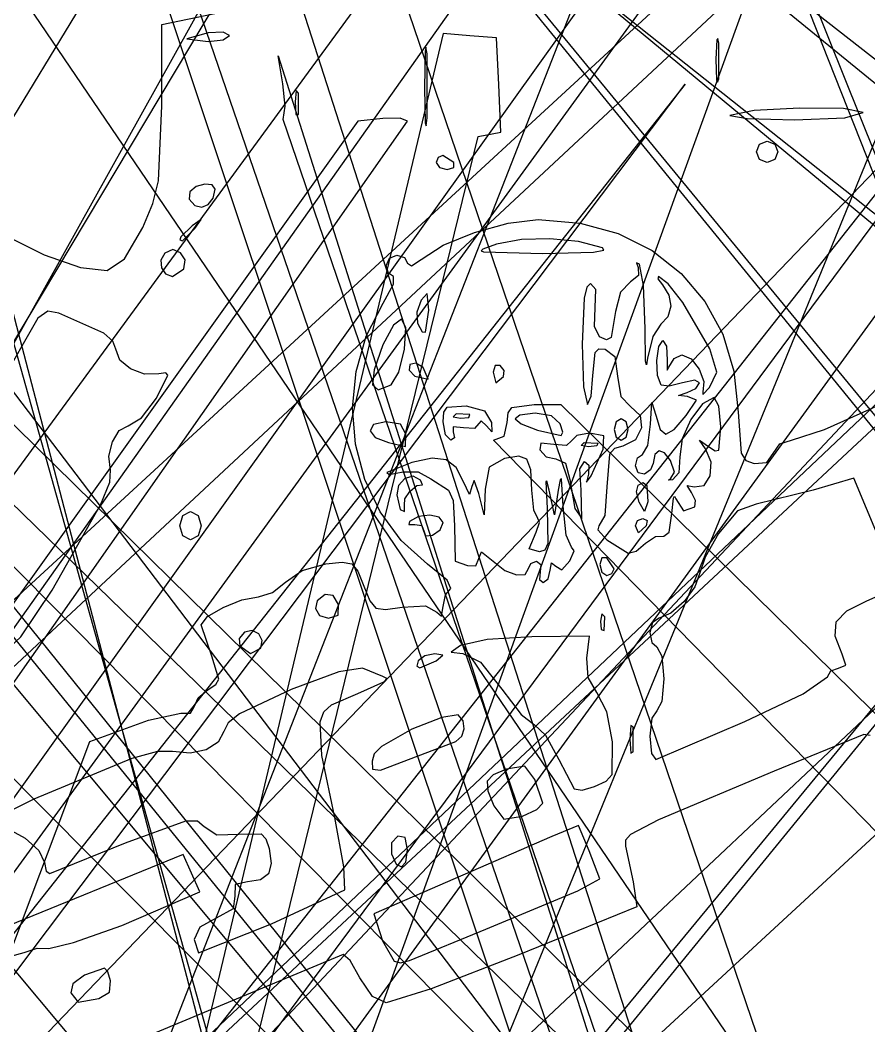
# Model space of a CAD drawing. Extents: x -99 to 383, y -48 to 207.
# Drawn here: x 193.22 to 226.87, y 39.46 to 79.32 of the extents above; entities that cross this region are included whole.
import ezdxf

# ---------------------------------------------------------------- set-up
doc = ezdxf.new("R2010")
doc.units = 0

msp = doc.modelspace()

# ---------------------------------------------------------------- linework, layer by layer
at = {"layer": 'Image'}
for p, q in [((93.156619, 172.456624), (223.439, 16.48)), ((105.393001, 164.554351), (233.187, 6.20359)), ((233.257556, 5.28778), (104.56409, 163.638541)), ((224.942159, 3.669085), (93.83416, 159.645718)), ((98.51413, 153.265257), (234.814, 15.3052)), ((175.983033, 149.031393), (220.017, 17.0691)), ((235.93281, 6.066297), (98.645163, 144.026347)), ((223.64895, 11.760126), (178.34495, 143.722412)), ((161.699763, 143.387504), (273.915, 5.55531)), ((275.804872, 4.426422), (162.461, 142.25861)), ((202.65367, 135.061888), (254.608, 5.35692)), ((254.608, 3.38137), (202.65367, 135.061888)), ((158.814716, 5.195693), (229.31369, 131.770911)), ((272.927095, 130.028962), (141.54, 8.95525)), ((287.803434, 129.276459), (180.027, 14.5318)), ((269.82279, 128.949632), (181.121, 9.3302)), ((141.6584, 5.82729), (273.0456, 128.406182)), ((189.474889, 5.28117), (288.73179, 126.877473)), ((288.73179, 126.877473), (189.475, 6.55117)), ((181.121003, 4.386279), (269.82279, 126.313033)), ((164.041, 4.39569), (292.05781, 125.536891)), ((131.21214, 123.914241), (247.146, 10.0754)), ((290.70622, 122.503006), (164.041, 4.39569)), ((248.387862, 6.19029), (131.36444, 120.029084)), ((173.22724, 4.154825), (264.17345, 119.32546)), ((160.36382, 3.856558), (270.58014, 118.601208)), ((182.068507, 109.238281), (209.001, 6.31179)), ((194.925321, 109.23855), (227.056, 9.44914)), ((236.029424, 108.674054), (168.458, 14.271)), ((210.31872, 4.779084), (181.39402, 107.705556)), ((226.643091, 107.298274), (157.151, 12.4301)), ((233.541069, 6.511507), (199.543571, 106.300921)), ((167.15098, 10.038236), (235.815077, 104.441324)), ((157.327849, 4.845531), (226.81948, 103.064944)), ((244.893, 4.33773), (179.127237, 101.124612)), ((237.508837, 99.925168), (196.929, 0.982481)), ((183.87575, 0.041104), (222.621577, 98.983904)), ((167.116153, 98.514064), (238.806, 4.33773)), ((202.9359, 90.835211), (310.308, 5.57376)), ((201.524759, 89.605419), (153.187, 10.0547)), ((320.06511, 4.90085), (212.693, 89.062808)), ((156.291187, 5.237343), (204.6292, 86.076565)), ((209.426537, 85.800668), (308.051, 4.10983)), ((315.38877, 4.726578), (216.76431, 85.256971)), ((222.127062, 80.451833), (204.809, 32.6937)), ((198.844368, 79.146655), (201.636758, 79.72867)), ((198.838724, 75.918675), (198.844368, 79.146655)), ((209.991911, 78.792542), (192.711, 6.09715)), ((200.678174, 78.818666), (199.831508, 78.585322)), ((199.831508, 78.585322), (200.678174, 78.476243)), ((201.276132, 78.837883), (200.678174, 78.818666)), ((200.678174, 78.476243), (201.276132, 78.544787)), ((201.52484, 78.709587), (201.276132, 78.837883)), ((201.276132, 78.544787), (201.52484, 78.709587)), ((201.52484, 78.709587), (201.52484, 78.709587)), ((211.050241, 78.704951), (209.991911, 78.792542)), ((212.108571, 78.617358), (211.050241, 78.704951)), ((212.191178, 76.750048), (212.108571, 78.617358)), ((220.83501, 78.538188), (220.797633, 77.770715)), ((220.873345, 78.593344), (220.83501, 78.538188)), ((220.91944, 78.401834), (220.873345, 78.593344)), ((209.309426, 78.252874), (209.275539, 78.085849)), ((209.3511, 77.99088), (209.309426, 78.252874)), ((220.915602, 76.990724), (220.919553, 78.401834)), ((220.919553, 78.401834), (220.91944, 78.401834)), ((203.640526, 76.793282), (203.45155, 77.911812)), ((203.45155, 77.911812), (226.237, 6.00749)), ((209.275539, 78.085849), (209.245041, 76.64181)), ((209.352652, 75.45088), (209.34983, 77.99088)), ((209.34983, 77.99088), (209.3511, 77.99088)), ((220.797633, 77.770715), (220.830434, 76.959508)), ((220.830434, 76.959508), (220.868507, 76.857016)), ((220.868507, 76.857016), (220.915602, 76.990724)), ((219.58789, 76.782924), (164.964, 7.74192)), ((164.964, 4.35526), (219.58789, 76.782924)), ((203.720902, 75.917373), (203.640526, 76.793282)), ((209.245041, 76.64181), (209.276971, 75.244224)), ((212.273756, 74.882738), (212.191178, 76.750048)), ((204.165632, 76.528684), (204.120025, 76.077383)), ((204.2606, 76.42479), (204.165632, 76.528684)), ((204.250129, 75.578124), (204.260571, 76.42479)), ((204.260571, 76.42479), (204.2606, 76.42479)), ((198.711953, 72.958202), (198.838724, 75.918675)), ((203.64871, 75.382172), (203.720902, 75.917373)), ((204.120025, 76.077383), (204.153973, 75.581476)), ((224.115639, 75.832213), (222.312249, 75.73324)), ((225.860392, 75.815265), (224.115639, 75.832213)), ((226.6428, 75.661506), (225.860392, 75.815265)), ((228.24361, 3.47785), (203.64871, 75.382172)), ((204.153973, 75.581476), (204.250129, 75.578124)), ((207.593413, 75.425377), (206.605636, 75.310061)), ((208.29103, 75.440566), (207.593413, 75.425377)), ((208.58119, 75.315144), (208.29103, 75.440566)), ((209.311228, 75.127483), (209.352652, 75.45088)), ((222.312249, 75.73324), (221.35393, 75.539239)), ((221.35393, 75.539239), (222.037083, 75.421005)), ((222.037083, 75.421005), (223.91467, 75.371828)), ((223.91467, 75.371828), (225.907764, 75.449875)), ((225.907764, 75.449875), (226.6428, 75.661506)), ((226.6428, 75.661506), (226.6428, 75.661506)), ((206.605636, 75.310061), (156.914, 5.80957)), ((158.89022, 4.513782), (208.58119, 75.315144)), ((209.276971, 75.244224), (209.311228, 75.127483)), ((194.098884, 4.142246), (211.37979, 74.703942)), ((211.37979, 74.703942), (212.273756, 74.882738)), ((222.40928, 74.101888), (222.533634, 74.400867)), ((222.533634, 74.400867), (222.832613, 74.525221)), ((222.832613, 74.525221), (223.131592, 74.400867)), ((223.131592, 74.400867), (223.255946, 74.101888)), ((209.787072, 73.877815), (209.709055, 73.678496)), ((209.974626, 73.960718), (209.787072, 73.877815)), ((210.41461, 73.678496), (209.974626, 73.960718)), ((222.533634, 73.802909), (222.40928, 74.101888)), ((222.40928, 74.101888), (222.40928, 74.101888)), ((222.832613, 73.678555), (222.533634, 73.802909)), ((223.131592, 73.802909), (222.832613, 73.678555)), ((223.255946, 74.101888), (223.131592, 73.802909)), ((209.709055, 73.678496), (209.838306, 73.479177)), ((209.838306, 73.479177), (210.149039, 73.396274)), ((210.149039, 73.396274), (210.408549, 73.479177)), ((210.408549, 73.479177), (210.41461, 73.678496)), ((210.41461, 73.678496), (210.41461, 73.678496)), ((198.485033, 72.050326), (198.711953, 72.958202)), ((200.202192, 72.72834), (199.95304, 72.518017)), ((200.538382, 72.824218), (200.202192, 72.72834)), ((200.832641, 72.792523), (200.538382, 72.824218)), ((200.956, 72.620125), (200.832641, 72.792523)), ((200.87451, 72.269526), (200.956001, 72.620125)), ((200.956001, 72.620125), (200.956, 72.620125)), ((199.95304, 72.518017), (199.92813, 72.227154)), ((199.92813, 72.227154), (200.140605, 71.968469)), ((200.678637, 72.017832), (200.87451, 72.269526)), ((198.0833, 71.104775), (198.485033, 72.050326)), ((200.140605, 71.968469), (200.417597, 71.904371)), ((200.417597, 71.904371), (200.678637, 72.017832)), ((200.396663, 71.42068), (200.043882, 71.174457)), ((200.150449, 71.067901), (200.396663, 71.42068)), ((212.571844, 71.277783), (213.753312, 71.420716)), ((213.753312, 71.420716), (215.415188, 71.276574)), ((197.354418, 69.856717), (198.08345, 71.10476)), ((198.08345, 71.10476), (198.0833, 71.104775)), ((200.043882, 71.174457), (199.586813, 70.735978)), ((199.656561, 70.574013), (200.150449, 71.067901)), ((200.150449, 71.067901), (200.150449, 71.067901)), ((211.231964, 70.907821), (212.571844, 71.277783)), ((215.415188, 71.276574), (216.929715, 70.858355)), ((192.872774, 70.665956), (194.172002, 70.022175)), ((199.586813, 70.735978), (199.552968, 70.615986)), ((199.552968, 70.615986), (199.656561, 70.574013)), ((209.992721, 70.399086), (211.231964, 70.907821)), ((213.091803, 70.622526), (212.10885, 70.435918)), ((214.22415, 70.658099), (213.091803, 70.622526)), ((215.348622, 70.547841), (214.22415, 70.658099)), ((216.929715, 70.858355), (218.274758, 70.187368)), ((199.276221, 70.224034), (198.953479, 70.090623)), ((199.584848, 70.102647), (199.276221, 70.224034)), ((209.113162, 69.839836), (209.992721, 70.399086)), ((211.557831, 70.24352), (211.490972, 70.181526)), ((211.490972, 70.181526), (211.58655, 70.137763)), ((212.10885, 70.435918), (211.557831, 70.24352)), ((216.30795, 70.296955), (215.348622, 70.547841)), ((215.952078, 70.130196), (216.352568, 70.200939)), ((216.352568, 70.200939), (216.30794, 70.296955)), ((216.30794, 70.296955), (216.30795, 70.296955)), ((218.274758, 70.187368), (219.428182, 69.284922)), ((194.172002, 70.022175), (195.619207, 69.522772)), ((196.67386, 69.39274), (197.354418, 69.856717)), ((198.953479, 70.090623), (198.803867, 69.808281)), ((198.803867, 69.808281), (198.82493, 69.50465)), ((199.765941, 69.820026), (199.584848, 70.102647)), ((199.70608, 69.469735), (199.765941, 69.820026)), ((207.733717, 69.586274), (207.858071, 69.885253)), ((207.858071, 69.885253), (208.15705, 70.009607)), ((208.15705, 70.009607), (208.456029, 69.913856)), ((208.456029, 69.913856), (208.580383, 69.683643)), ((208.72952, 69.58388), (209.113162, 69.839836)), ((211.58655, 70.137763), (213.94329, 70.07641)), ((213.94329, 70.07641), (215.952078, 70.130196)), ((195.619207, 69.522772), (196.67386, 69.39274)), ((198.82493, 69.50465), (198.988789, 69.26208)), ((199.267564, 69.162923), (199.706081, 69.469735)), ((199.706081, 69.469735), (199.70608, 69.469735)), ((207.817798, 69.287295), (207.733717, 69.586274)), ((208.580383, 69.683643), (208.72952, 69.58388)), ((217.767754, 69.643822), (217.653331, 69.698785)), ((217.653331, 69.698785), (217.725873, 69.5133)), ((217.725873, 69.5133), (217.733683, 69.198088)), ((217.935239, 68.805027), (217.767754, 69.643822)), ((198.988789, 69.26208), (199.267564, 69.162923)), ((208.019947, 69.162941), (207.817798, 69.287295)), ((208.01849, 68.852057), (208.019947, 69.162941)), ((217.733683, 69.198088), (217.418364, 68.948856)), ((218.528851, 69.162908), (218.498956, 69.063425)), ((218.498956, 69.063425), (218.684327, 68.824242)), ((218.912267, 68.864451), (218.528851, 69.162908)), ((219.428182, 69.284922), (220.367852, 68.172327)), ((207.613068, 68.104611), (208.01849, 68.852057)), ((215.679919, 68.739852), (215.575633, 68.305253)), ((215.830272, 68.880719), (215.679919, 68.739852)), ((216.042651, 68.642208), (215.830272, 68.880719)), ((216.010809, 67.928793), (216.042651, 68.642208)), ((217.418364, 68.948856), (217.018805, 68.541177)), ((217.991979, 67.103822), (217.935239, 68.805027)), ((218.684327, 68.824242), (218.937622, 68.426148)), ((219.489726, 68.127829), (218.912267, 68.864451)), ((209.112366, 68.22859), (208.948222, 67.748357)), ((209.357268, 68.480622), (209.112366, 68.22859)), ((209.41821, 67.822399), (209.357268, 68.480622)), ((215.575633, 68.305253), (215.495218, 66.483039)), ((217.018805, 68.541177), (216.827165, 67.766696)), ((218.937622, 68.426148), (219.009143, 67.978629)), ((220.367852, 68.172327), (221.071634, 66.870891)), ((194.319965, 67.787779), (193.918511, 67.502449)), ((194.75059, 67.705008), (194.319965, 67.787779)), ((206.940629, 66.801386), (207.613068, 68.104611)), ((209.295824, 66.949126), (209.41821, 67.822399)), ((209.41821, 67.822399), (209.41821, 67.822399)), ((215.988087, 67.179048), (216.010809, 67.928793)), ((216.827165, 67.766696), (216.643333, 66.740451)), ((219.009143, 67.978629), (218.902346, 67.565839)), ((220.554551, 66.292568), (219.489726, 68.127829)), ((193.918511, 67.502449), (192.43592, 64.896628)), ((196.536899, 66.919113), (194.75059, 67.705008)), ((208.343675, 67.465019), (208.017803, 67.237648)), ((208.512046, 67.141309), (208.343675, 67.465019)), ((208.948222, 67.748357), (208.971001, 67.311368)), ((218.902346, 67.565839), (218.620685, 67.271932)), ((208.017803, 67.237648), (207.595829, 66.447229)), ((208.461517, 66.278486), (208.512046, 67.141309)), ((208.971001, 67.311368), (209.152201, 66.968362)), ((209.152201, 66.968362), (209.295824, 66.949126)), ((216.18844, 66.771643), (215.988087, 67.179048)), ((218.012818, 65.800211), (217.991979, 67.103822)), ((218.620685, 67.271932), (218.300035, 66.780927)), ((196.902531, 66.603943), (196.536899, 66.919113)), ((197.00899, 66.282348), (196.902531, 66.603943)), ((206.539977, 65.401831), (206.940629, 66.801386)), ((216.466573, 66.650048), (216.18844, 66.771643)), ((216.643333, 66.740451), (216.466573, 66.650048)), ((218.300035, 66.780927), (218.094087, 65.917352)), ((218.53326, 66.38268), (218.691942, 66.622913)), ((218.691942, 66.622913), (218.84061, 66.39493)), ((221.071634, 66.870891), (221.517392, 65.401924)), ((197.176292, 65.850722), (197.00899, 66.282348)), ((207.595829, 66.447229), (207.248614, 65.460245)), ((208.227294, 65.373958), (208.461517, 66.278486)), ((215.495218, 66.483039), (215.557395, 64.789303)), ((216.013582, 66.142575), (216.164367, 66.287707)), ((216.164367, 66.287707), (216.412439, 66.286959)), ((216.412439, 66.286959), (216.793534, 65.988872)), ((218.463653, 65.834853), (218.53326, 66.38268)), ((218.84061, 66.39493), (218.870363, 65.846803)), ((220.833132, 65.365788), (220.554551, 66.292568)), ((197.597982, 65.497077), (197.176292, 65.850722)), ((215.918551, 65.232489), (216.013582, 66.142575)), ((216.793534, 65.988872), (216.906299, 65.207929)), ((218.047578, 65.661722), (218.012818, 65.800211)), ((218.094087, 65.917352), (218.047578, 65.661722)), ((218.492386, 65.238738), (218.463653, 65.834853)), ((218.870363, 65.846803), (218.86759, 65.443754)), ((218.938858, 65.564581), (219.141719, 65.91339)), ((219.141719, 65.91339), (219.456086, 66.05847)), ((219.456086, 66.05847), (219.826732, 65.891373)), ((219.826732, 65.891373), (220.143552, 65.488919)), ((198.15373, 65.290395), (197.597982, 65.497077)), ((206.402694, 63.955477), (206.539977, 65.401831)), ((207.248614, 65.460245), (207.190195, 64.862251)), ((207.931561, 64.871696), (208.227294, 65.373958)), ((208.663736, 65.671526), (208.63623, 65.450599)), ((208.63623, 65.450599), (208.862533, 65.211798)), ((208.907513, 65.721846), (208.663736, 65.671526)), ((209.2012, 65.550464), (208.907513, 65.721846)), ((209.399997, 65.090736), (209.2012, 65.550464)), ((209.2012, 65.550464), (209.2012, 65.550464)), ((212.051239, 65.628239), (211.966978, 65.369566)), ((212.2538, 65.632286), (212.051239, 65.628239)), ((212.408687, 65.429916), (212.2538, 65.632286)), ((212.37826, 65.192296), (212.408687, 65.429916)), ((218.86759, 65.443754), (218.938858, 65.564581)), ((220.143552, 65.488919), (220.32391, 64.999365)), ((221.517392, 65.401924), (221.682992, 63.786736)), ((198.72321, 65.299657), (198.15373, 65.290395)), ((198.623783, 64.339425), (199.075684, 65.25013)), ((198.996329, 65.347136), (198.72321, 65.299657)), ((199.075684, 65.25013), (198.996329, 65.347136)), ((208.862533, 65.211798), (209.399997, 65.090736)), ((211.966978, 65.369566), (212.081899, 64.948237)), ((212.081899, 64.948237), (212.37826, 65.192297)), ((212.37826, 65.192297), (212.37826, 65.192296)), ((215.856374, 64.420992), (215.918551, 65.232489)), ((216.906299, 65.207929), (217.028692, 64.408474)), ((218.628724, 64.853643), (218.492386, 65.238738)), ((219.96367, 65.055419), (219.47539, 64.940731)), ((220.151933, 64.943271), (219.96367, 65.055419)), ((220.32391, 64.999365), (220.28517, 64.57097)), ((220.542415, 64.755538), (220.833132, 65.365788)), ((207.190195, 64.862251), (207.418525, 64.662863)), ((207.418525, 64.662863), (207.93156, 64.871699)), ((207.93156, 64.871699), (207.931561, 64.871696)), ((215.557395, 64.789303), (215.706884, 64.084119)), ((218.947621, 64.809047), (218.628724, 64.853643)), ((219.47539, 64.940731), (218.947621, 64.809047)), ((219.658045, 64.559664), (220.006854, 64.725587)), ((220.006854, 64.725587), (220.151933, 64.943271)), ((220.288518, 64.482072), (220.542415, 64.755538)), ((198.037237, 63.561413), (198.623783, 64.339425)), ((215.706884, 64.084119), (215.856374, 64.420992)), ((217.028692, 64.408474), (217.420028, 64.014099)), ((219.32134, 64.445604), (219.658045, 64.559664)), ((219.678647, 64.397858), (219.32134, 64.445604)), ((219.626577, 63.645017), (220.03521, 64.264758)), ((220.03521, 64.264758), (219.678647, 64.397858)), ((220.736981, 64.365134), (220.27438, 64.113552)), ((220.28517, 64.57097), (220.288518, 64.482072)), ((220.921833, 64.023374), (220.736981, 64.365134)), ((206.52036, 62.511855), (206.402694, 63.955477)), ((209.992622, 63.39522), (210.020717, 63.778009)), ((210.020717, 63.778009), (210.143784, 63.98452)), ((210.143784, 63.98452), (210.907529, 64.030219)), ((210.907529, 64.030219), (211.632518, 63.832448)), ((211.632518, 63.832448), (211.910489, 63.377338)), ((212.565693, 63.752167), (212.709004, 63.965296)), ((212.709004, 63.965296), (213.590953, 64.082839)), ((213.590953, 64.082839), (214.649283, 64.082789)), ((214.649283, 64.082789), (272.147, 7.61816)), ((217.420028, 64.014099), (217.799142, 63.657384)), ((218.209877, 63.306802), (218.267355, 64.172599)), ((218.267355, 64.172599), (218.424337, 63.65958)), ((220.27438, 64.113552), (219.810188, 63.498208)), ((220.998714, 63.201694), (220.921833, 64.023374)), ((221.682992, 63.786736), (221.798823, 62.154726)), ((225.106244, 63.099121), (227.411199, 64.126425)), ((197.508243, 63.239045), (198.037237, 63.561413)), ((207.714118, 63.404515), (207.228194, 63.288211)), ((208.302752, 63.305263), (207.714118, 63.404515)), ((209.992621, 63.395219), (209.992622, 63.39522)), ((210.080421, 62.884292), (209.992621, 63.395219)), ((210.504147, 63.711227), (210.381688, 63.597267)), ((210.381688, 63.597267), (210.674666, 63.54072)), ((211.045082, 63.688959), (210.504147, 63.711227)), ((210.674666, 63.54072), (211.006612, 63.575074)), ((211.006612, 63.575074), (211.045082, 63.688949)), ((211.045082, 63.688949), (211.045082, 63.688959)), ((211.494808, 63.445556), (211.408049, 63.333204)), ((211.705455, 63.236227), (211.494808, 63.445556)), ((212.532623, 63.377338), (212.565693, 63.752167)), ((213.034544, 63.670102), (212.850554, 63.524428)), ((212.850554, 63.524428), (213.08376, 63.319641)), ((213.638323, 63.738201), (213.034544, 63.670102)), ((214.285927, 63.635432), (213.638323, 63.738201)), ((214.632732, 63.317422), (214.285927, 63.635432)), ((216.848361, 63.394095), (216.765458, 63.095116)), ((217.04768, 63.518449), (216.848361, 63.394095)), ((217.246999, 63.394095), (217.04768, 63.518449)), ((217.329902, 63.095116), (217.246999, 63.394095)), ((217.799142, 63.657384), (217.852448, 63.157817)), ((218.424337, 63.65958), (218.593268, 63.101314)), ((219.143495, 63.09465), (219.626577, 63.645017)), ((219.810188, 63.498208), (219.466366, 62.728204)), ((244.422892, 62.997824), (182.797, 6.10326)), ((196.877407, 62.610093), (197.152045, 63.057369)), ((197.152045, 63.057369), (197.508243, 63.239045)), ((207.228194, 63.288211), (207.094115, 63.050166)), ((207.094115, 63.050166), (207.298698, 62.784568)), ((208.506682, 62.910627), (208.302752, 63.305263)), ((210.795176, 63.165993), (210.383587, 63.207053)), ((210.383587, 63.207053), (210.388494, 62.99846)), ((210.388494, 62.99846), (210.443277, 62.767745)), ((211.236761, 63.14093), (210.795176, 63.165993)), ((211.408049, 63.333204), (211.236761, 63.14093)), ((211.925902, 63.001138), (211.705455, 63.236227)), ((211.910489, 63.377338), (211.925902, 63.001138)), ((212.407595, 62.833711), (212.532623, 63.377338)), ((213.08376, 63.319641), (213.731569, 63.074203)), ((213.731569, 63.074203), (214.674191, 62.857874)), ((214.737822, 62.992733), (214.632732, 63.317422)), ((214.632732, 63.317422), (214.632732, 63.317422)), ((214.674191, 62.857874), (214.737822, 62.992733)), ((216.765458, 63.095116), (216.848361, 62.796138)), ((217.246999, 62.796138), (217.329902, 63.095116)), ((217.329902, 63.095116), (217.329902, 63.095116)), ((217.852448, 63.157817), (217.614036, 62.692991)), ((218.103402, 62.459698), (218.209877, 63.306802)), ((218.593268, 63.101314), (218.816023, 62.91321)), ((218.816023, 62.91321), (219.143495, 63.09465)), ((220.921696, 62.280079), (220.998714, 63.201694)), ((223.799319, 62.671835), (225.106244, 63.099121)), ((196.74141, 62.038805), (196.877407, 62.610093)), ((207.298698, 62.784568), (207.828757, 62.585606)), ((207.828757, 62.585606), (208.49291, 62.427993)), ((208.49291, 62.427993), (208.506739, 62.910626)), ((208.506739, 62.910626), (208.506682, 62.910627)), ((210.291494, 62.671782), (210.080421, 62.884292)), ((210.443277, 62.767745), (210.291494, 62.671782)), ((211.987822, 62.671783), (212.407595, 62.833711)), ((269.485598, 3.808621), (211.987822, 62.671783)), ((215.071804, 62.641187), (214.883322, 62.460142)), ((215.284645, 62.862115), (215.071804, 62.641187)), ((215.796381, 62.954005), (215.284645, 62.862115)), ((215.460873, 62.468402), (215.583332, 62.58236)), ((215.583332, 62.58236), (215.583332, 62.582349)), ((215.583332, 62.582349), (216.124267, 62.560082)), ((216.356761, 62.840532), (215.796381, 62.954005)), ((216.326676, 62.319006), (216.356761, 62.840532)), ((216.848361, 62.796138), (217.04768, 62.671783)), ((217.04768, 62.671783), (217.246999, 62.796138)), ((217.614036, 62.692991), (217.117994, 62.440499)), ((219.466366, 62.728204), (219.364871, 62.012644)), ((220.387027, 62.332572), (220.152261, 62.671971)), ((220.152261, 62.671971), (220.504826, 62.425584)), ((223.334016, 62.523475), (223.799319, 62.671835)), ((206.884556, 61.120496), (206.52036, 62.511855)), ((213.860648, 62.555049), (213.826386, 62.286143)), ((213.826386, 62.286143), (214.072875, 62.019533)), ((214.373784, 62.503567), (213.860648, 62.555049)), ((214.883322, 62.460142), (214.373784, 62.503567)), ((215.753851, 62.411853), (215.460873, 62.468402)), ((216.085797, 62.446205), (215.753851, 62.411853)), ((215.863042, 61.260676), (216.326676, 62.319006)), ((216.124267, 62.560082), (216.085797, 62.446205)), ((216.778519, 62.346105), (216.586933, 62.114212)), ((217.117994, 62.440499), (216.778519, 62.346105)), ((217.894268, 62.107362), (218.103402, 62.459698)), ((218.546579, 62.248273), (218.382205, 62.106352)), ((218.766574, 62.172723), (218.546579, 62.248273)), ((220.60974, 61.800212), (220.387027, 62.332572)), ((220.504826, 62.425584), (220.773163, 62.246816)), ((220.773163, 62.246816), (220.921696, 62.280079)), ((223.066812, 62.150656), (223.334016, 62.523475)), ((196.801136, 61.485095), (196.74141, 62.038805)), ((208.742665, 61.794949), (207.753682, 61.390412)), ((209.548113, 61.955642), (208.742665, 61.794949)), ((210.114574, 61.897684), (209.548113, 61.955642)), ((210.509559, 61.595813), (210.114574, 61.897684)), ((212.423802, 61.949404), (211.81616, 61.607301)), ((212.988825, 62.043787), (212.423802, 61.949404)), ((213.311807, 61.918048), (212.988825, 62.043787)), ((213.460979, 61.492541), (213.311807, 61.918048)), ((214.072875, 62.019533), (214.453878, 61.929874)), ((214.453878, 61.929874), (214.83704, 61.756389)), ((215.406358, 61.53832), (215.591319, 61.825119)), ((215.591319, 61.825119), (215.764758, 61.680039)), ((216.586933, 62.114212), (216.482995, 60.817719)), ((217.612046, 61.660511), (217.694949, 61.976099)), ((217.694949, 61.976099), (217.894268, 62.107362)), ((218.382205, 62.106352), (218.317602, 61.754584)), ((218.998039, 61.872079), (218.766574, 62.172723)), ((219.154267, 61.411398), (218.998039, 61.872079)), ((219.364871, 62.012644), (219.325702, 61.383419)), ((220.57679, 61.256359), (220.60974, 61.800212)), ((221.798823, 62.154726), (221.986331, 61.866541)), ((221.986331, 61.866541), (222.317117, 61.747496)), ((222.814932, 61.784321), (223.066812, 62.150656)), ((196.774027, 61.003939), (196.801136, 61.485095)), ((207.753682, 61.390412), (207.844346, 61.319377)), ((207.844346, 61.319377), (208.398806, 61.416853)), ((208.398806, 61.416853), (209.005213, 61.422026)), ((209.005213, 61.422026), (209.507546, 61.140007)), ((210.800575, 61.024765), (210.509559, 61.595813)), ((211.81616, 61.607301), (211.651558, 60.736224)), ((213.504572, 60.687614), (213.460979, 61.492541)), ((214.83704, 61.756389), (215.013383, 61.119561)), ((215.4624, 60.696229), (215.406358, 61.53832)), ((215.764758, 61.680039), (215.74719, 61.331231)), ((217.715675, 61.379463), (217.612046, 61.660511)), ((218.213974, 61.504113), (217.964824, 61.331251)), ((218.317602, 61.754584), (218.213974, 61.504113)), ((219.013844, 61.163518), (219.154267, 61.411398)), ((222.317117, 61.747496), (222.814932, 61.784321)), ((196.420357, 60.13348), (196.774027, 61.003939)), ((207.486863, 59.830932), (206.884556, 61.120496)), ((208.466754, 61.154738), (208.21516, 60.883102)), ((208.799078, 61.246131), (208.466754, 61.154738)), ((209.098254, 61.086483), (208.799078, 61.246131)), ((209.175809, 60.90545), (209.098254, 61.086483)), ((209.507546, 61.140007), (210.206723, 60.696261)), ((211.035218, 60.516976), (210.800575, 61.024765)), ((211.224257, 61.075332), (211.131621, 60.837372)), ((211.402723, 60.55515), (211.224257, 61.075332)), ((214.100361, 61.043367), (214.056707, 61.042182)), ((214.056707, 61.042182), (214.107652, 59.967185)), ((214.191161, 60.696258), (214.100361, 61.043367)), ((214.626522, 61.098979), (214.554211, 60.696258)), ((214.678315, 61.140677), (214.626522, 61.098979)), ((214.744231, 60.061259), (214.678315, 61.140677)), ((215.013383, 61.119561), (215.209439, 59.966084)), ((215.74719, 61.331231), (215.675385, 61.014615)), ((215.675385, 61.014615), (215.863042, 61.260676)), ((217.964824, 61.331251), (217.715675, 61.379463)), ((217.718307, 60.896571), (217.918032, 60.990668)), ((217.918032, 60.990668), (218.068104, 60.876539)), ((218.916848, 61.085449), (219.013844, 61.163518)), ((219.086657, 61.098169), (218.916848, 61.085449)), ((219.325702, 61.383419), (219.086657, 61.098169)), ((220.338581, 60.873322), (220.57679, 61.256359)), ((226.265576, 61.167249), (224.652536, 60.691109)), ((228.053506, 56.870869), (226.265576, 61.167249)), ((208.21516, 60.883102), (208.158173, 60.502024)), ((208.474063, 60.347212), (208.670547, 60.645093)), ((208.670547, 60.645093), (208.940542, 60.871741)), ((208.940542, 60.871741), (209.175809, 60.90545)), ((210.206723, 60.696261), (210.380184, 60.281724)), ((211.131621, 60.837372), (211.035218, 60.516976)), ((211.651558, 60.736224), (211.618171, 59.708484)), ((213.58014, 59.896491), (213.504572, 60.687614)), ((214.409375, 59.708481), (214.191161, 60.696258)), ((214.554211, 60.696258), (214.409375, 59.708481)), ((215.46254, 60.696231), (215.4624, 60.696229)), ((215.489633, 59.567341), (215.46254, 60.696231)), ((216.482995, 60.817719), (216.397457, 59.687986)), ((217.65854, 60.623634), (217.718307, 60.896571)), ((217.761967, 60.214536), (217.65854, 60.623634)), ((218.068104, 60.876539), (218.10402, 60.224454)), ((219.827466, 60.606189), (219.663682, 60.877524)), ((219.663682, 60.877524), (219.945519, 60.823412)), ((219.998701, 60.27959), (219.827466, 60.606189)), ((219.945519, 60.823412), (220.338581, 60.873322)), ((224.652536, 60.691109), (222.392646, 60.131895)), ((174.251948, 2.287938), (235.877832, 60.289489)), ((208.158173, 60.502024), (208.287664, 59.922165)), ((208.459332, 60.099811), (208.474063, 60.347212)), ((210.380184, 60.281724), (210.43854, 59.285071)), ((211.618171, 59.708484), (211.402723, 60.55515)), ((217.967844, 59.85328), (217.761967, 60.214548)), ((217.761967, 60.214548), (217.761967, 60.214536)), ((218.10402, 60.224454), (217.967844, 59.85328)), ((219.055899, 59.762373), (219.116958, 60.376505)), ((219.116958, 60.376505), (219.165024, 60.450418)), ((219.165024, 60.450418), (219.217725, 60.343474)), ((219.217725, 60.343474), (219.518845, 59.876899)), ((219.961465, 60.035285), (219.998701, 60.27959)), ((194.494286, 56.732145), (196.420357, 60.13348)), ((199.672755, 59.685003), (199.972613, 59.849632)), ((199.972613, 59.849632), (200.27247, 59.685003)), ((208.31886, 58.692693), (207.486863, 59.830932)), ((208.287664, 59.922165), (208.456228, 59.849566)), ((208.456228, 59.849566), (208.459333, 60.099809)), ((208.459333, 60.099809), (208.459332, 60.099811)), ((213.740989, 59.567414), (213.58014, 59.896491)), ((214.107652, 59.967185), (214.133761, 58.579279)), ((214.859726, 58.91517), (214.744231, 60.061259)), ((215.209439, 59.966084), (215.489633, 59.567341)), ((219.518845, 59.876899), (219.961465, 60.035285)), ((221.656989, 59.876736), (220.907006, 58.977685)), ((222.392646, 60.131895), (221.656989, 59.876736)), ((199.54928, 59.285188), (199.672755, 59.685003)), ((200.27247, 59.685003), (200.395946, 59.285188)), ((208.6564, 59.455505), (208.627243, 59.329591)), ((209.01647, 59.652034), (208.6564, 59.455505)), ((209.458474, 59.706391), (209.01647, 59.652034)), ((209.83314, 59.623745), (209.458474, 59.706391)), ((209.9912, 59.409269), (209.83314, 59.623745)), ((209.867838, 59.117588), (209.991197, 59.409269)), ((209.991197, 59.409269), (209.9912, 59.409269)), ((213.670434, 59.021482), (213.811682, 59.407029)), ((213.811682, 59.407029), (213.740989, 59.567414)), ((216.397457, 59.687986), (216.157593, 59.285129)), ((217.612051, 59.285142), (217.69985, 59.484462)), ((217.69985, 59.484462), (217.910924, 59.567364)), ((217.910924, 59.567364), (218.070774, 59.484462)), ((218.070774, 59.484462), (218.035384, 59.285142)), ((218.953829, 59.032013), (219.055899, 59.762373)), ((199.672755, 58.885374), (199.54928, 59.285188)), ((199.54928, 59.285188), (199.54928, 59.285188)), ((200.395946, 59.285188), (200.272471, 58.885374)), ((208.627243, 59.329591), (208.862309, 59.332166)), ((208.862309, 59.332166), (209.141557, 59.29796)), ((209.141557, 59.29796), (209.218473, 59.083619)), ((209.218473, 59.083619), (209.289304, 58.883712)), ((209.571251, 58.902147), (209.867838, 59.117588)), ((210.43854, 59.285071), (210.462529, 57.873961)), ((213.405258, 58.368189), (213.670434, 59.021482)), ((216.157593, 59.285129), (216.118957, 59.119323)), ((216.118957, 59.119323), (216.482995, 58.720685)), ((217.736511, 59.00292), (217.612051, 59.285142)), ((217.612051, 59.285142), (217.612051, 59.285142)), ((218.035384, 59.285142), (217.736511, 59.00292)), ((218.738794, 58.863146), (218.953829, 59.032013)), ((199.972613, 58.720744), (199.672755, 58.885374)), ((200.272471, 58.885374), (199.972613, 58.720744)), ((209.372128, 57.755311), (208.31886, 58.692693)), ((209.289304, 58.883712), (209.571251, 58.902147)), ((215.074007, 58.438479), (214.859726, 58.91517)), ((216.482995, 58.720685), (217.327858, 58.19002)), ((217.643239, 58.280309), (218.012895, 58.597568)), ((218.012895, 58.597568), (218.01306, 58.597581)), ((218.01306, 58.597581), (218.408291, 58.857638)), ((218.408291, 58.857638), (218.738794, 58.863146)), ((220.907006, 58.977685), (220.373292, 58.030233)), ((211.402837, 57.984959), (211.507905, 58.249001)), ((211.507905, 58.249001), (211.967281, 57.874043)), ((213.810303, 58.250335), (213.405258, 58.368189)), ((214.02224, 58.320038), (213.810303, 58.250335)), ((214.133761, 58.579279), (214.02224, 58.320038)), ((215.01316, 57.885294), (215.185241, 58.286259)), ((215.185241, 58.286259), (215.074007, 58.438479)), ((217.327858, 58.19002), (217.643239, 58.280309)), ((205.341372, 57.778939), (205.986385, 57.84345)), ((205.986385, 57.84345), (206.367372, 57.767322)), ((210.462529, 57.873961), (210.956418, 57.702737)), ((211.289482, 57.690093), (211.402837, 57.984959)), ((211.967281, 57.874043), (212.43906, 57.511648)), ((213.47017, 57.791141), (213.690811, 57.874043)), ((213.690811, 57.874043), (213.863736, 57.749689)), ((214.22926, 57.521259), (214.285147, 57.812436)), ((214.285147, 57.812436), (214.450635, 57.673628)), ((214.697142, 57.537406), (215.01316, 57.885294)), ((216.283399, 58.009089), (216.200496, 57.749582)), ((216.482718, 58.015147), (216.283399, 58.009089)), ((216.76494, 57.575157), (216.482718, 58.015147)), ((220.373292, 58.030233), (220.1513, 57.373105)), ((203.740242, 57.045196), (204.396651, 57.506396)), ((204.396651, 57.506396), (205.341372, 57.778939)), ((206.367372, 57.767322), (206.611469, 57.475773)), ((206.611469, 57.475773), (206.845812, 56.894023)), ((210.142788, 57.11977), (209.372128, 57.755311)), ((210.956418, 57.702737), (211.289482, 57.690093)), ((212.43906, 57.511648), (212.896208, 57.330871)), ((213.24167, 57.351125), (213.378391, 57.591821)), ((213.378391, 57.591821), (213.47017, 57.791141)), ((213.840784, 57.45071), (213.806357, 57.151732)), ((213.863736, 57.749689), (213.840784, 57.45071)), ((214.146025, 57.172457), (214.229375, 57.521265)), ((214.229375, 57.521265), (214.22926, 57.521259)), ((214.450635, 57.673628), (214.697142, 57.537406)), ((216.200496, 57.749582), (216.283399, 57.43884)), ((216.283399, 57.43884), (216.482718, 57.309592)), ((216.682037, 57.387602), (216.76494, 57.575157)), ((216.76494, 57.575157), (216.76494, 57.575157)), ((203.229916, 56.634), (203.740242, 57.045196)), ((210.28935, 56.797441), (210.142788, 57.11977)), ((212.896208, 57.330871), (213.24167, 57.351125)), ((213.806357, 57.151732), (213.951697, 57.027377)), ((213.951697, 57.027377), (214.146025, 57.172457)), ((216.482718, 57.309592), (216.682037, 57.387602)), ((220.1513, 57.373105), (219.972493, 56.863591)), ((193.248348, 54.877802), (194.494286, 56.732145)), ((202.665002, 56.462972), (203.229916, 56.634)), ((206.845812, 56.894023), (207.080319, 56.307575)), ((210.077885, 56.547698), (210.28935, 56.797441)), ((219.972493, 56.863591), (219.541031, 56.285822)), ((226.783506, 56.306899), (228.053506, 56.870869)), ((201.263479, 56.041771), (202.010095, 56.339449)), ((202.010095, 56.339449), (202.665002, 56.462972)), ((204.993818, 56.31263), (204.924663, 56.000738)), ((205.30671, 56.554273), (204.993818, 56.31263)), ((205.63213, 56.513047), (205.30671, 56.554273)), ((205.84471, 56.161135), (205.63213, 56.513047)), ((207.080319, 56.307575), (207.322034, 56.020842)), ((209.987175, 56.086676), (210.077885, 56.547698)), ((219.541031, 56.285822), (219.014351, 55.812507)), ((225.986654, 55.915959), (226.783506, 56.306899)), ((200.65036, 55.679276), (201.263479, 56.041771)), ((204.924663, 56.000738), (205.082155, 55.731101)), ((205.833202, 55.739548), (205.84471, 56.161135)), ((205.84471, 56.161135), (205.84471, 56.161135)), ((207.322034, 56.020842), (207.703873, 55.959662)), ((207.703873, 55.959662), (208.358752, 56.049874)), ((208.358752, 56.049874), (209.291374, 56.109968)), ((209.291374, 56.109968), (209.739892, 55.858677)), ((209.739892, 55.858677), (209.929584, 55.697288)), ((209.929584, 55.697288), (209.987175, 56.086676)), ((219.014351, 55.812507), (218.54989, 55.616355)), ((225.574897, 55.468782), (225.986654, 55.915959)), ((200.395942, 55.361302), (200.65036, 55.679276)), ((205.082155, 55.731101), (205.449204, 55.616221)), ((205.449204, 55.616221), (205.833202, 55.739548)), ((216.278853, 55.791601), (216.22231, 55.498629)), ((216.22231, 55.498629), (216.256702, 55.166688)), ((216.3928, 55.669139), (216.278853, 55.791601)), ((216.370533, 55.128213), (216.392829, 55.669139)), ((216.392829, 55.669139), (216.3928, 55.669139)), ((218.285656, 55.45055), (218.175748, 55.051911)), ((218.54989, 55.616355), (218.285656, 55.45055)), ((225.522984, 54.910608), (225.574897, 55.468782)), ((200.818965, 54.108322), (200.395942, 55.361302)), ((202.115875, 55.068435), (201.903411, 54.80975)), ((202.420888, 55.129979), (202.115875, 55.068435)), ((202.681314, 54.993009), (202.420888, 55.129979)), ((216.256702, 55.166688), (216.370533, 55.128213)), ((218.175748, 55.051911), (218.258651, 54.653273)), ((192.822548, 54.47812), (193.248348, 54.877802)), ((201.903411, 54.80975), (201.92831, 54.518887)), ((202.819851, 54.734207), (202.681314, 54.993009)), ((202.7592, 54.430255), (202.819851, 54.734207)), ((211.729583, 54.768247), (210.675113, 54.537264)), ((213.503003, 54.881459), (211.729583, 54.768247)), ((215.788433, 54.910799), (213.503003, 54.881459)), ((215.686664, 54.039278), (215.788433, 54.910799)), ((218.258651, 54.653273), (218.45797, 54.487467)), ((225.805663, 54.186679), (225.522984, 54.910608)), ((201.92831, 54.518887), (202.354264, 54.216558)), ((202.354264, 54.216558), (202.7592, 54.430255)), ((202.7592, 54.430255), (202.7592, 54.430255)), ((210.675113, 54.537264), (210.300908, 54.26626)), ((210.300908, 54.26626), (210.765452, 54.213826)), ((210.765452, 54.213826), (211.466305, 53.873542)), ((218.45797, 54.487467), (218.657289, 54.114405)), ((201.096961, 53.20025), (200.818965, 54.108322)), ((209.003645, 53.92289), (208.943037, 53.721976)), ((209.267018, 54.120895), (209.003645, 53.92289)), ((209.066386, 53.655005), (209.7092, 53.92289)), ((209.655296, 54.200791), (209.267018, 54.120895)), ((209.973289, 54.148857), (209.655296, 54.200791)), ((209.7092, 53.92289), (209.973289, 54.148857)), ((209.7092, 53.92289), (209.7092, 53.92289)), ((211.466305, 53.873542), (212.317672, 52.799206)), ((215.739122, 53.263534), (215.686664, 54.039278)), ((218.657289, 54.114405), (218.740192, 53.217467)), ((225.949145, 53.752664), (225.805663, 54.186679)), ((205.857561, 53.488384), (203.964148, 52.798312)), ((206.786368, 53.641871), (205.857561, 53.488384)), ((207.592733, 53.308567), (206.786368, 53.641871)), ((208.943037, 53.721976), (209.066386, 53.655005)), ((225.22914, 53.28801), (225.357491, 53.53716)), ((225.357491, 53.53716), (225.664552, 53.640788)), ((225.664552, 53.640788), (225.949145, 53.752664)), ((200.980001, 52.985169), (201.096961, 53.20025)), ((206.604956, 52.639317), (207.642851, 53.092144)), ((207.751195, 53.228145), (207.592733, 53.308567)), ((207.642851, 53.092144), (207.751195, 53.228145)), ((216.083553, 52.669088), (215.739122, 53.263534)), ((218.740192, 53.217467), (218.657289, 52.32053)), ((224.264997, 52.624345), (225.22914, 53.28801)), ((200.279434, 52.467013), (200.677854, 52.793922)), ((200.677854, 52.793922), (200.980001, 52.985169)), ((203.964148, 52.798312), (201.914006, 51.827832)), ((205.558287, 52.181834), (206.604956, 52.639317)), ((212.317672, 52.799206), (213.077764, 51.804702)), ((216.478816, 51.91031), (216.083553, 52.669088)), ((221.95, 51.52412), (224.264997, 52.624345)), ((200.11372, 52.105018), (200.279434, 52.467013)), ((218.657289, 52.32053), (218.45797, 51.947467)), ((198.31406, 51.580141), (199.58794, 51.855528)), ((199.58794, 51.855528), (199.972369, 51.859038)), ((199.972369, 51.859038), (200.11372, 52.105018)), ((201.914006, 51.827832), (201.462286, 51.468642)), ((205.11282, 51.509095), (205.265636, 51.900556)), ((205.265636, 51.900556), (205.558287, 52.181834)), ((216.70193, 50.718388), (216.478816, 51.91031)), ((218.45797, 51.947467), (218.258651, 51.6504)), ((195.98961, 50.724968), (198.31406, 51.580141)), ((201.462286, 51.468642), (201.293738, 51.131652)), ((205.184835, 50.170142), (205.11282, 51.509095)), ((209.943385, 51.685127), (208.751846, 51.219338)), ((210.586286, 51.787815), (209.943385, 51.685127)), ((210.784121, 51.550165), (210.586286, 51.787815)), ((210.82778, 51.238174), (210.784121, 51.550165)), ((213.077764, 51.804702), (213.614142, 51.388096)), ((218.258651, 51.6504), (218.175748, 50.936177)), ((218.424386, 50.018956), (221.950016, 51.524136)), ((221.950016, 51.524136), (221.95, 51.52412)), ((201.293738, 51.131652), (201.065907, 50.701241)), ((208.751846, 51.219338), (207.541752, 50.538421)), ((210.725553, 50.938423), (210.82778, 51.238174)), ((213.614142, 51.388096), (214.050676, 50.981557)), ((217.432458, 51.371103), (217.394542, 50.818565)), ((217.52363, 51.312453), (217.432458, 51.371103)), ((217.52363, 50.324677), (217.52363, 51.312454)), ((217.52363, 51.312454), (217.52363, 51.312453)), ((178.671338, 4.942427), (195.98961, 50.724968)), ((201.065907, 50.701241), (200.590345, 50.401278)), ((207.50885, 49.599718), (210.485736, 50.737491)), ((210.48573, 50.737495), (210.725553, 50.938423)), ((210.485736, 50.737491), (210.48573, 50.737495)), ((214.050676, 50.981557), (214.570733, 50.011296)), ((216.687969, 49.425717), (216.701932, 50.718396)), ((216.701932, 50.718396), (216.70193, 50.718388)), ((217.394542, 50.818565), (217.432458, 50.266028)), ((218.175748, 50.936177), (218.248791, 50.249583)), ((226.662938, 51.003907), (223.115298, 49.552567)), ((226.911353, 50.969422), (226.662938, 51.003907)), ((198.664622, 50.333178), (197.653692, 50.053168)), ((199.263748, 50.336692), (198.664622, 50.333178)), ((199.958982, 50.267762), (199.263748, 50.336692)), ((200.590345, 50.401278), (199.958982, 50.267762)), ((207.259729, 50.241667), (207.169626, 49.955338)), ((207.541752, 50.538421), (207.259729, 50.241667)), ((217.432458, 50.266028), (217.52363, 50.324677)), ((218.248791, 50.249583), (218.424386, 50.018956)), ((197.653692, 50.053168), (193.763858, 48.446232)), ((205.690613, 47.714017), (205.184835, 50.170142)), ((207.169626, 49.955338), (207.193207, 49.634177)), ((214.570733, 50.011296), (215.183935, 48.861022)), ((207.193207, 49.634177), (207.50885, 49.599718)), ((212.497786, 49.635654), (211.974483, 49.415329)), ((213.228369, 49.756933), (212.497786, 49.635654)), ((213.626676, 49.226649), (213.228369, 49.756933)), ((223.115298, 49.552567), (218.526958, 47.622587)), ((211.974483, 49.415329), (211.738986, 49.162966)), ((211.738986, 49.162966), (211.758436, 48.782263)), ((213.9422, 48.292776), (213.626676, 49.226649)), ((215.985963, 48.952966), (216.452521, 49.159707)), ((216.452521, 49.159707), (216.687969, 49.425717)), ((211.758436, 48.782263), (211.999975, 48.176914)), ((215.183935, 48.861022), (215.498416, 48.798778)), ((215.498416, 48.798778), (215.985963, 48.952966)), ((193.763858, 48.446232), (192.322321, 47.738077)), ((213.703289, 48.039048), (213.942201, 48.292777)), ((213.942201, 48.292777), (213.9422, 48.292776)), ((211.999975, 48.176914), (212.398261, 47.64663)), ((213.128865, 47.767909), (213.703289, 48.039048)), ((197.398251, 46.715463), (199.794974, 47.584753)), ((199.794974, 47.584753), (200.257171, 47.586708)), ((200.257171, 47.586708), (200.520951, 47.360603)), ((206.050496, 45.765617), (205.690613, 47.714017)), ((212.398261, 47.64663), (213.128865, 47.767909)), ((218.526958, 47.622587), (217.417327, 47.051372)), ((192.718626, 47.279793), (193.421852, 46.897809)), ((200.520951, 47.360603), (201.014364, 47.027304)), ((201.014364, 47.027304), (201.887361, 47.05326)), ((201.887361, 47.05326), (202.772431, 47.075152)), ((202.772431, 47.075152), (202.962146, 46.878757)), ((215.358094, 47.404584), (214.297874, 46.967795)), ((215.779536, 46.395944), (215.358094, 47.404584)), ((217.417327, 47.051372), (217.214194, 46.814299)), ((193.421852, 46.897809), (193.967694, 46.410807)), ((194.404301, 45.503293), (197.398251, 46.715463)), ((202.962146, 46.878757), (203.089681, 46.494717)), ((214.297874, 46.967795), (207.236704, 43.897715)), ((207.947083, 46.718846), (207.938408, 46.284699)), ((208.187723, 46.981395), (207.947083, 46.718846)), ((208.484835, 46.926578), (208.187723, 46.981395)), ((208.57987, 46.43518), (208.484835, 46.926578)), ((217.214194, 46.814299), (217.214198, 46.584827)), ((199.684594, 46.247573), (192.423024, 43.293093)), ((193.967694, 46.410807), (194.187188, 45.936332)), ((200.34886, 44.769953), (199.684594, 46.247573)), ((203.089681, 46.494717), (203.172008, 45.896703)), ((207.938408, 46.284699), (208.124564, 45.863396)), ((208.508284, 45.953414), (208.57987, 46.43518)), ((208.57987, 46.43518), (208.57987, 46.43518)), ((216.20095, 45.284454), (215.779536, 46.395944)), ((217.214198, 46.584827), (217.526561, 45.172207)), ((194.187188, 45.936332), (194.250967, 45.591692)), ((203.172008, 45.896703), (203.063685, 45.486236)), ((208.124564, 45.863396), (208.335519, 45.757894)), ((208.335519, 45.757894), (208.508284, 45.953414)), ((194.250967, 45.591692), (194.404301, 45.503293)), ((203.063685, 45.486236), (202.756008, 45.249841)), ((206.08928, 44.846127), (206.050496, 45.765617)), ((201.742406, 45.058856), (201.726181, 44.606655)), ((202.240277, 45.174037), (201.742406, 45.058856)), ((202.756008, 45.249841), (202.240277, 45.174037)), ((215.327548, 44.81517), (216.20095, 45.284454)), ((217.526561, 45.172207), (217.667757, 44.18292)), ((197.255994, 43.434965), (200.34886, 44.769953)), ((203.184, 43.505577), (206.08928, 44.846127)), ((211.6854, 43.290524), (215.327548, 44.81517)), ((201.726181, 44.606655), (201.660632, 44.093437)), ((201.660632, 44.093437), (200.994182, 43.732379)), ((207.236704, 43.897715), (207.590215, 42.825735)), ((217.667757, 44.18292), (212.990037, 42.27943)), ((200.291224, 42.351817), (203.184004, 43.505587)), ((200.994182, 43.732379), (200.340433, 43.366303)), ((203.184004, 43.505587), (203.184, 43.505577)), ((195.342943, 42.76052), (197.255994, 43.434965)), ((200.340433, 43.366303), (200.113847, 42.888651)), ((208.652275, 42.052794), (211.685395, 43.290524)), ((211.685395, 43.290524), (211.6854, 43.290524)), ((194.357, 42.521133), (195.342943, 42.76052)), ((200.113847, 42.888651), (200.291224, 42.351817)), ((207.590215, 42.825735), (208.053342, 42.019998)), ((192.85421, 42.22791), (193.374903, 42.369945)), ((193.374903, 42.369945), (193.900446, 42.541217)), ((193.900446, 42.541217), (194.357007, 42.521131)), ((194.357007, 42.521131), (194.357, 42.521133)), ((206.03075, 42.286197), (201.14664, 40.253227)), ((206.298938, 42.048036), (206.03075, 42.286197)), ((212.990037, 42.27943), (209.517223, 40.93509)), ((206.687057, 41.368975), (206.298938, 42.048036)), ((208.053342, 42.019998), (208.304408, 41.95445)), ((208.304408, 41.95445), (208.652275, 42.052794)), ((195.775195, 41.470673), (195.314005, 41.133606)), ((196.560781, 41.74965), (195.775195, 41.470673)), ((196.697429, 41.607709), (196.560781, 41.74965)), ((196.802765, 41.247918), (196.697429, 41.607709)), ((195.314005, 41.133606), (195.227656, 40.765118)), ((196.768786, 40.797019), (196.802765, 41.247918)), ((207.186396, 40.626192), (206.687057, 41.368975)), ((195.227656, 40.765118), (195.52418, 40.406759)), ((196.341784, 40.546218), (196.768786, 40.797019)), ((209.517223, 40.93509), (207.736447, 40.37594)), ((195.52418, 40.406759), (196.341786, 40.546218)), ((196.341786, 40.546218), (196.341784, 40.546218)), ((207.736447, 40.37594), (207.186396, 40.626192)), ((201.14664, 40.253227), (196.4453, 38.296067))]:
    msp.add_line(p, q, dxfattribs=at)

doc.saveas('drawing.dxf')
